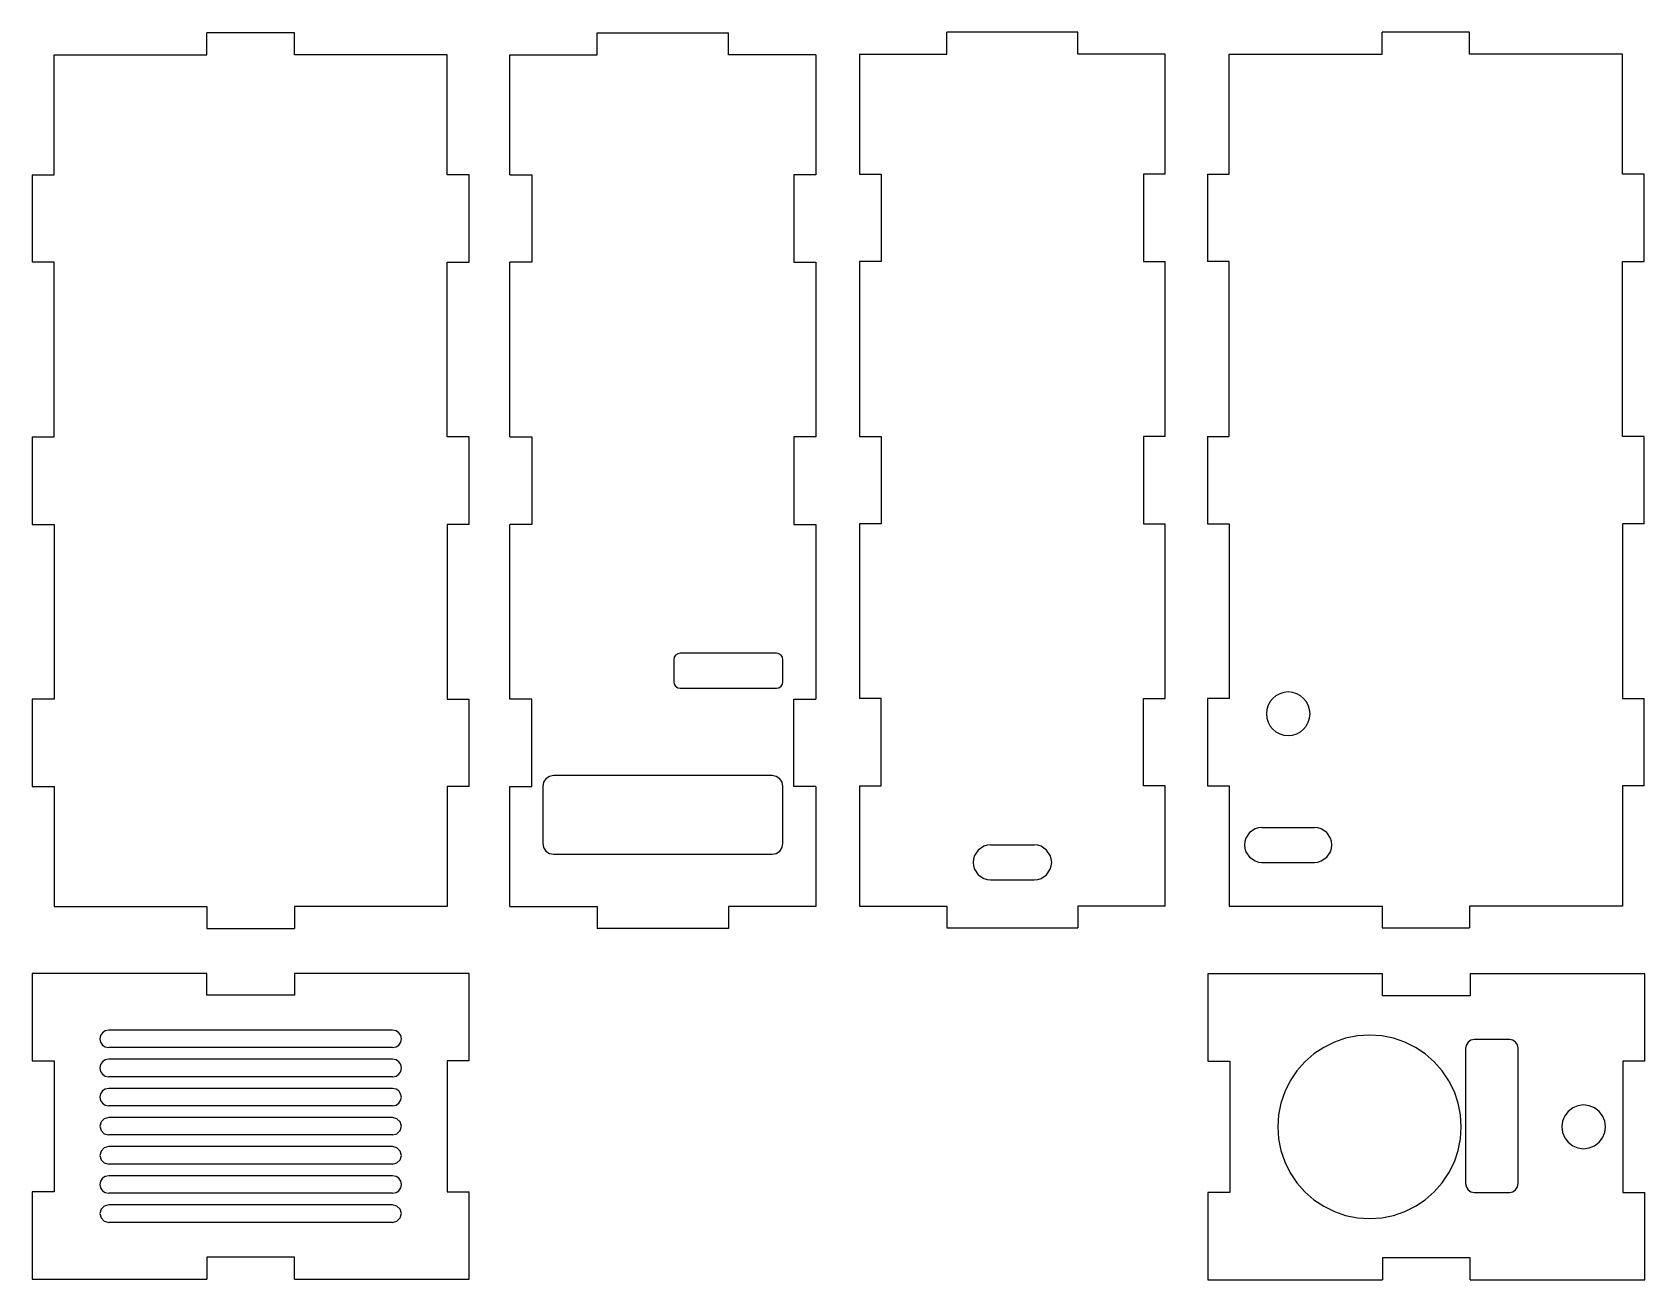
# Model space of a CAD drawing. Extents: x 22 to 391, y 6 to 291.
import ezdxf

# ---------------------------------------------------------------- set-up
doc = ezdxf.new("R2010")
doc.units = 0

msp = doc.modelspace()

# ---------------------------------------------------------------- linework, layer by layer
at = {"layer": 'View'}
for p, q in [((231.720309, 286.406213), (231.720309, 291.406038)), ((261.720317, 291.406038), (231.720309, 291.406038)), ((261.720317, 286.406213), (261.720317, 291.406038)), ((211.720215, 286.406213), (211.720215, 258.90625)), ((211.720215, 286.406213), (231.720309, 286.406213)), ((281.720146, 286.406213), (261.720317, 286.406213)), ((281.720146, 258.90625), (281.720146, 286.406213)), ((211.720215, 258.90625), (216.720305, 258.90625)), ((216.720305, 258.90625), (216.720305, 238.906156)), ((276.720321, 258.90625), (276.720321, 238.906156)), ((281.720146, 258.90625), (276.720321, 258.90625)), ((211.720215, 238.906156), (211.720215, 198.906233)), ((216.720305, 238.906156), (211.720215, 238.906156)), ((276.720321, 238.906156), (281.720146, 238.906156)), ((281.720146, 198.906233), (281.720146, 238.906156)), ((211.720215, 198.906233), (216.720305, 198.906233)), ((216.720305, 198.906233), (216.720305, 178.90614)), ((276.720321, 198.906233), (276.720321, 178.90614)), ((281.720146, 198.906233), (276.720321, 198.906233)), ((211.720215, 178.90614), (211.720215, 138.906217)), ((216.720305, 178.90614), (211.720215, 178.90614)), ((276.720321, 178.90614), (281.720146, 178.90614)), ((281.720146, 138.906217), (281.720146, 178.90614)), ((216.720305, 138.906217), (211.720215, 138.906217)), ((216.720305, 118.906388), (216.720305, 138.906217)), ((276.720321, 118.906388), (276.720321, 138.906217)), ((276.720321, 138.906217), (281.720146, 138.906217)), ((211.720215, 118.906388), (211.720215, 91.407219)), ((211.720215, 118.906388), (216.720305, 118.906388)), ((281.720146, 118.906388), (276.720321, 118.906388)), ((281.720146, 91.407219), (281.720146, 118.906388)), ((238.891848, 104.234784), (238.034614, 102.963335)), ((240.163296, 105.092018), (238.891848, 104.234784)), ((240.914138, 105.325092), (240.163296, 105.092018)), ((241.720279, 105.406358), (240.914138, 105.325092)), ((241.720223, 105.406305), (251.720138, 105.406305)), ((252.526408, 105.325092), (251.720267, 105.406358)), ((253.27725, 105.092018), (252.526408, 105.325092)), ((254.548698, 104.234784), (253.27725, 105.092018)), ((255.405932, 102.963335), (254.548698, 104.234784)), ((237.801539, 102.212493), (237.720273, 101.406353)), ((237.720273, 101.406353), (237.801539, 100.600212)), ((238.034614, 102.963335), (237.801539, 102.212493)), ((237.801539, 100.600212), (238.034614, 99.84937)), ((238.034614, 99.84937), (238.891848, 98.577922)), ((254.548698, 98.577922), (255.405932, 99.84937)), ((255.639007, 102.212493), (255.405932, 102.963335)), ((255.405932, 99.84937), (255.639007, 100.600212)), ((255.720272, 101.406353), (255.639007, 102.212493)), ((255.639007, 100.600212), (255.720272, 101.406353)), ((238.891848, 98.577922), (240.163296, 97.720688)), ((240.163296, 97.720688), (240.914138, 97.487613)), ((240.914138, 97.487613), (241.720279, 97.406347)), ((241.720223, 97.405315), (251.720138, 97.405315)), ((251.720267, 97.406347), (252.526408, 97.487613)), ((252.526408, 97.487613), (253.27725, 97.720688)), ((253.27725, 97.720688), (254.548698, 98.577922)), ((211.720215, 91.407219), (231.720309, 91.407219)), ((231.720309, 91.407219), (231.720309, 86.4066)), ((261.720317, 91.407219), (261.720317, 86.4066)), ((281.720146, 91.407219), (261.720317, 91.407219)), ((231.720309, 86.4066), (261.720317, 86.4066))]:
    msp.add_line(p, q, dxfattribs=at)
at = {"layer": 'View003'}
for p, q in [((331.361208, 286.406213), (331.361208, 291.406038)), ((351.361037, 291.406038), (331.361208, 291.406038)), ((351.361037, 286.406213), (351.361037, 291.406038)), ((296.36111, 258.90625), (296.36111, 286.406213)), ((296.36111, 286.406213), (331.361208, 286.406213)), ((386.361135, 286.406213), (351.361037, 286.406213)), ((386.361135, 258.90625), (386.361135, 286.406213)), ((291.361286, 258.90625), (291.361286, 238.906156)), ((291.361286, 258.90625), (296.36111, 258.90625)), ((391.36096, 258.90625), (386.361135, 258.90625)), ((391.36096, 238.906156), (391.36096, 258.90625)), ((296.36111, 238.906156), (291.361286, 238.906156)), ((296.36111, 198.906233), (296.36111, 238.906156)), ((386.361135, 238.906156), (391.36096, 238.906156)), ((386.361135, 198.906233), (386.361135, 238.906156)), ((291.361286, 198.906233), (296.36111, 198.906233)), ((291.361286, 198.906233), (291.361286, 178.90614)), ((391.36096, 198.906233), (386.361135, 198.906233)), ((391.36096, 178.90614), (391.36096, 198.906233)), ((291.361286, 178.90614), (296.36111, 178.90614)), ((296.36111, 178.90614), (296.36111, 138.906217)), ((391.36096, 178.90614), (386.361135, 178.90614)), ((386.361135, 178.90614), (386.361135, 138.906217)), ((308.853893, 140.301978), (307.915647, 140.010846)), ((309.861187, 140.403485), (308.853893, 140.301978)), ((310.86848, 140.301978), (309.861187, 140.403485)), ((311.806727, 140.010846), (310.86848, 140.301978)), ((296.36111, 138.906217), (291.361286, 138.906217)), ((291.361286, 138.906217), (291.361286, 118.906388)), ((305.254929, 137.351627), (304.963268, 136.413544)), ((305.716088, 138.200477), (305.254929, 137.351627)), ((306.326654, 138.940016), (305.716088, 138.200477)), ((307.066537, 139.550165), (306.326654, 138.940016)), ((307.915647, 140.010846), (307.066537, 139.550165)), ((312.655837, 139.550165), (311.806727, 140.010846)), ((313.39572, 138.940016), (312.655837, 139.550165)), ((314.006286, 138.200477), (313.39572, 138.940016)), ((314.467445, 137.351627), (314.006286, 138.200477)), ((314.759106, 136.413544), (314.467445, 137.351627)), ((386.361135, 138.906217), (391.36096, 138.906217)), ((391.36096, 118.906388), (391.36096, 138.906217)), ((304.963268, 136.413544), (304.861194, 135.406308)), ((304.861194, 135.406308), (304.963268, 134.399072)), ((304.963268, 134.399072), (305.254929, 133.460989)), ((305.254929, 133.460989), (305.716088, 132.612139)), ((314.006286, 132.612139), (314.467445, 133.460989)), ((314.467445, 133.460989), (314.759106, 134.399072)), ((314.86118, 135.406308), (314.759106, 136.413544)), ((314.759106, 134.399072), (314.86118, 135.406308)), ((314.86118, 135.406308), (314.86118, 135.406308)), ((305.716088, 132.612139), (306.326654, 131.8726)), ((306.326654, 131.8726), (307.066537, 131.262451)), ((307.066537, 131.262451), (307.915647, 130.801771)), ((307.915647, 130.801771), (308.853893, 130.510638)), ((308.853893, 130.510638), (309.861187, 130.409132)), ((309.861187, 130.409132), (310.86848, 130.510638)), ((310.86848, 130.510638), (311.806727, 130.801771)), ((311.806727, 130.801771), (312.655837, 131.262451)), ((312.655837, 131.262451), (313.39572, 131.8726)), ((313.39572, 131.8726), (314.006286, 132.612139)), ((291.361286, 118.906388), (296.36111, 118.906388)), ((296.36111, 118.906388), (296.36111, 91.407219)), ((386.361135, 118.906388), (386.361135, 91.407219)), ((391.36096, 118.906388), (386.361135, 118.906388)), ((301.032764, 108.234776), (300.175529, 106.963328)), ((302.304212, 109.09201), (301.032764, 108.234776)), ((303.055054, 109.325085), (302.304212, 109.09201)), ((303.861194, 109.406351), (303.055054, 109.325085)), ((303.861245, 109.4068), (315.861142, 109.4068)), ((316.66732, 109.325085), (315.861179, 109.406351)), ((317.418162, 109.09201), (316.66732, 109.325085)), ((318.68961, 108.234776), (317.418162, 109.09201)), ((319.546844, 106.963328), (318.68961, 108.234776)), ((299.942455, 106.212486), (299.861189, 105.406345)), ((299.861189, 105.406345), (299.942455, 104.600205)), ((300.175529, 106.963328), (299.942455, 106.212486)), ((299.942455, 104.600205), (300.175529, 103.849363)), ((300.175529, 103.849363), (301.032764, 102.577914)), ((318.68961, 102.577914), (319.546844, 103.849363)), ((319.779919, 106.212486), (319.546844, 106.963328)), ((319.546844, 103.849363), (319.779919, 104.600205)), ((319.861184, 105.406345), (319.779919, 106.212486)), ((319.779919, 104.600205), (319.861184, 105.406345)), ((301.032764, 102.577914), (302.304212, 101.72068)), ((302.304212, 101.72068), (303.055054, 101.487606)), ((303.055054, 101.487606), (303.861194, 101.40634)), ((303.861245, 101.40581), (315.861142, 101.40581)), ((315.861179, 101.40634), (316.66732, 101.487606)), ((316.66732, 101.487606), (317.418162, 101.72068)), ((317.418162, 101.72068), (318.68961, 102.577914)), ((296.36111, 91.407219), (331.361208, 91.407219)), ((331.361208, 91.407219), (331.361208, 86.4066)), ((351.361037, 91.407219), (351.361037, 86.4066)), ((386.361135, 91.407219), (351.361037, 91.407219)), ((331.361208, 86.4066), (351.361037, 86.4066))]:
    msp.add_line(p, q, dxfattribs=at)
at = {"layer": 'View004'}
for p, q in [((331.492275, 75.874931), (291.492352, 75.874931)), ((291.492352, 75.874931), (291.492352, 55.875103)), ((331.492275, 70.875107), (331.492275, 75.874931)), ((391.492291, 75.874931), (351.492368, 75.874931)), ((351.492368, 75.874931), (351.492368, 70.875107)), ((391.492291, 55.875103), (391.492291, 75.874931)), ((351.492368, 70.875107), (331.492275, 70.875107)), ((320.430085, 60.265996), (317.992343, 59.061609)), ((323.013066, 61.148148), (320.430085, 60.265996)), ((325.710682, 61.690397), (323.013066, 61.148148)), ((328.49233, 61.875072), (325.710682, 61.690397)), ((331.273978, 61.690397), (328.49233, 61.875072)), ((333.971593, 61.148148), (331.273978, 61.690397)), ((336.554574, 60.265996), (333.971593, 61.148148)), ((338.992316, 59.061609), (336.554574, 60.265996)), ((350.649473, 59.653565), (350.492303, 58.875077)), ((351.078089, 60.289287), (350.649473, 59.653565)), ((351.71381, 60.717903), (351.078089, 60.289287)), ((352.492299, 60.875073), (351.71381, 60.717903)), ((360.492159, 60.875192), (352.492228, 60.875192)), ((361.257655, 60.722833), (360.492289, 60.875073)), ((361.906501, 60.289288), (361.257655, 60.722833)), ((362.340046, 59.640443), (361.906501, 60.289288)), ((362.492288, 58.875077), (362.340046, 59.640443)), ((291.492352, 55.875103), (296.492442, 55.875103)), ((296.492442, 55.875103), (296.492442, 25.875094)), ((313.674985, 55.756805), (311.856577, 53.691725)), ((315.730442, 57.552656), (313.674985, 55.756805)), ((317.992343, 59.061609), (315.730442, 57.552656)), ((341.254217, 57.552656), (338.992316, 59.061609)), ((343.309674, 55.756805), (341.254217, 57.552656)), ((345.128082, 53.691725), (343.309674, 55.756805)), ((350.492245, 58.874945), (350.492245, 27.875077)), ((362.492407, 27.875077), (362.492407, 58.874945)), ((391.492291, 55.875103), (386.492201, 55.875103)), ((386.492201, 55.875103), (386.492201, 25.875094)), ((311.856577, 53.691725), (310.305819, 51.375085)), ((346.67884, 51.375085), (345.128082, 53.691725)), ((309.074929, 48.87377), (308.195721, 46.266442)), ((310.305819, 51.375085), (309.074929, 48.87377)), ((347.90973, 48.87377), (346.67884, 51.375085)), ((348.788938, 46.266442), (347.90973, 48.87377)), ((308.195721, 46.266442), (307.668197, 43.588439)), ((349.316462, 43.588439), (348.788938, 46.266442)), ((373.964328, 44.418362), (373.162146, 43.375096)), ((374.992271, 45.205221), (373.964328, 44.418362)), ((376.187681, 45.702016), (374.992271, 45.205221)), ((377.492268, 45.875093), (376.187681, 45.702016)), ((378.796854, 45.702016), (377.492268, 45.875093)), ((379.992265, 45.205221), (378.796854, 45.702016)), ((381.020207, 44.418362), (379.992265, 45.205221)), ((381.82239, 43.375096), (381.020207, 44.418362)), ((307.668197, 43.588439), (307.492356, 40.875098)), ((307.492356, 40.875098), (307.668197, 38.161758)), ((349.492303, 40.875098), (349.316462, 43.588439)), ((349.316462, 38.161758), (349.492303, 40.875098)), ((372.659741, 42.158752), (372.492273, 40.875098)), ((372.492273, 40.875098), (372.659741, 39.591445)), ((373.162146, 43.375096), (372.659741, 42.158752)), ((382.324794, 42.158752), (381.82239, 43.375096)), ((382.492262, 40.875098), (382.324794, 42.158752)), ((382.324794, 39.591445), (382.492262, 40.875098)), ((307.668197, 38.161758), (308.195721, 35.483755)), ((348.788938, 35.483755), (349.316462, 38.161758)), ((372.659741, 39.591445), (373.162146, 38.375101)), ((373.162146, 38.375101), (373.964328, 37.331835)), ((373.964328, 37.331835), (374.992271, 36.544976)), ((379.992265, 36.544976), (381.020207, 37.331835)), ((381.020207, 37.331835), (381.82239, 38.375101)), ((381.82239, 38.375101), (382.324794, 39.591445)), ((308.195721, 35.483755), (309.074929, 32.876427)), ((347.90973, 32.876427), (348.788938, 35.483755)), ((374.992271, 36.544976), (376.187681, 36.048181)), ((376.187681, 36.048181), (377.492268, 35.875104)), ((377.492268, 35.875104), (378.796854, 36.048181)), ((377.492268, 35.875104), (377.492268, 35.875104)), ((378.796854, 36.048181), (379.992265, 36.544976)), ((309.074929, 32.876427), (310.305819, 30.375112)), ((310.305819, 30.375112), (311.856577, 28.058472)), ((345.128082, 28.058472), (346.67884, 30.375112)), ((346.67884, 30.375112), (347.90973, 32.876427)), ((296.492442, 25.875094), (291.492352, 25.875094)), ((291.492352, 25.875094), (291.492352, 5.875266)), ((311.856577, 28.058472), (313.674985, 25.993392)), ((313.674985, 25.993392), (315.730442, 24.197541)), ((341.254217, 24.197541), (343.309674, 25.993392)), ((343.309674, 25.993392), (345.128082, 28.058472)), ((350.492303, 27.875114), (350.649473, 27.096626)), ((350.649473, 27.096626), (351.078089, 26.460904)), ((351.078089, 26.460904), (351.71381, 26.032288)), ((351.71381, 26.032288), (352.492299, 25.875118)), ((352.492228, 25.875094), (360.492159, 25.875094)), ((360.492289, 25.875118), (361.257655, 26.027359)), ((361.257655, 26.027359), (361.906501, 26.460903)), ((361.906501, 26.460903), (362.340046, 27.109749)), ((362.340046, 27.109749), (362.492288, 27.875114)), ((386.492201, 25.875094), (391.492291, 25.875094)), ((391.492291, 5.875266), (391.492291, 25.875094)), ((315.730442, 24.197541), (317.992343, 22.688588)), ((317.992343, 22.688588), (320.430085, 21.484201)), ((336.554574, 21.484201), (338.992316, 22.688588)), ((338.992316, 22.688588), (341.254217, 24.197541)), ((320.430085, 21.484201), (323.013066, 20.602049)), ((323.013066, 20.602049), (325.710682, 20.0598)), ((325.710682, 20.0598), (328.49233, 19.875125)), ((328.49233, 19.875125), (331.273978, 20.0598)), ((328.49233, 19.875125), (328.49233, 19.875125)), ((331.273978, 20.0598), (333.971593, 20.602049)), ((333.971593, 20.602049), (336.554574, 21.484201)), ((351.492368, 10.87509), (331.492275, 10.87509)), ((331.492275, 10.87509), (331.492275, 5.875266)), ((351.492368, 5.875266), (351.492368, 10.87509)), ((291.492352, 5.875266), (331.492275, 5.875266)), ((351.492368, 5.875266), (391.492291, 5.875266))]:
    msp.add_line(p, q, dxfattribs=at)
at = {"layer": 'View005'}
for p, q in [((62.340275, 76.007592), (22.340352, 76.007592)), ((22.340352, 76.007592), (22.340352, 56.007498)), ((62.340275, 71.007502), (62.340275, 76.007592)), ((122.340291, 76.007592), (82.340368, 76.007592)), ((82.340368, 76.007592), (82.340368, 71.007502)), ((122.340291, 56.007498), (122.340291, 76.007592)), ((82.340368, 71.007502), (62.340275, 71.007502)), ((39.061864, 62.850411), (38.426142, 62.421795)), ((39.840353, 63.007581), (39.061864, 62.850411)), ((104.840242, 63.007571), (39.840401, 63.007571)), ((105.61876, 62.850411), (104.840271, 63.007581)), ((106.254483, 62.421795), (105.61876, 62.850411)), ((37.997526, 61.786073), (37.840356, 61.007584)), ((37.840356, 61.007584), (37.997526, 60.229094)), ((38.426142, 62.421795), (37.997526, 61.786073)), ((37.997526, 60.229094), (38.426142, 59.593372)), ((38.426142, 59.593372), (39.061864, 59.164756)), ((39.061864, 59.164756), (39.840353, 59.007586)), ((104.840271, 59.007586), (105.61876, 59.164756)), ((105.61876, 59.164756), (106.254483, 59.593372)), ((106.683099, 61.786073), (106.254483, 62.421795)), ((106.254483, 59.593372), (106.683099, 60.229094)), ((106.840269, 61.007584), (106.683099, 61.786073)), ((106.683099, 60.229094), (106.840269, 61.007584)), ((22.340352, 56.007498), (27.340442, 56.007498)), ((27.340442, 56.007498), (27.340442, 26.007755)), ((38.426142, 55.755137), (37.997526, 55.119415)), ((39.061864, 56.183753), (38.426142, 55.755137)), ((39.840353, 56.340923), (39.061864, 56.183753)), ((104.840242, 59.007605), (39.840401, 59.007605)), ((104.840242, 56.340873), (39.840401, 56.340873)), ((105.61876, 56.183753), (104.840271, 56.340923)), ((106.254483, 55.755137), (105.61876, 56.183753)), ((106.683099, 55.119415), (106.254483, 55.755137)), ((122.340291, 56.007498), (117.340201, 56.007498)), ((117.340201, 56.007498), (117.340201, 26.007755)), ((37.997526, 55.119415), (37.840356, 54.340926)), ((37.840356, 54.340926), (37.997526, 53.562436)), ((37.997526, 53.562436), (38.426142, 52.926714)), ((38.426142, 52.926714), (39.061864, 52.498098)), ((39.061864, 52.498098), (39.840353, 52.340928)), ((104.840242, 52.340907), (39.840401, 52.340907)), ((104.840271, 52.340928), (105.61876, 52.498098)), ((105.61876, 52.498098), (106.254483, 52.926714)), ((106.254483, 52.926714), (106.683099, 53.562436)), ((106.840269, 54.340926), (106.683099, 55.119415)), ((106.683099, 53.562436), (106.840269, 54.340926)), ((37.998179, 48.45258), (37.841083, 47.674267)), ((38.426612, 49.088222), (37.998179, 48.45258)), ((39.062098, 49.516886), (38.426612, 49.088222)), ((39.840353, 49.674265), (39.062098, 49.516886)), ((104.840242, 49.674175), (39.840401, 49.674175)), ((105.618527, 49.516886), (104.840271, 49.674265)), ((106.254013, 49.088222), (105.618527, 49.516886)), ((106.682445, 48.45258), (106.254013, 49.088222)), ((106.839541, 47.674267), (106.682445, 48.45258)), ((37.841083, 47.674267), (37.998179, 46.895954)), ((37.998179, 46.895954), (38.426612, 46.260313)), ((38.426612, 46.260313), (39.062098, 45.831649)), ((39.062098, 45.831649), (39.840353, 45.67427)), ((104.840242, 45.674209), (39.840401, 45.674209)), ((104.840271, 45.67427), (105.618527, 45.831649)), ((105.618527, 45.831649), (106.254013, 46.260313)), ((106.254013, 46.260313), (106.682445, 46.895954)), ((106.682445, 46.895954), (106.839541, 47.674267)), ((38.108305, 42.007608), (37.840356, 41.007609)), ((37.840356, 41.007609), (38.108305, 40.00761)), ((38.840355, 42.739658), (38.108305, 42.007608)), ((39.840353, 43.007607), (38.840355, 42.739658)), ((104.840242, 43.007477), (39.840401, 43.007477)), ((105.84027, 42.739658), (104.840271, 43.007607)), ((106.57232, 42.007608), (105.84027, 42.739658)), ((106.840269, 41.007609), (106.57232, 42.007608)), ((106.57232, 40.00761), (106.840269, 41.007609)), ((38.108305, 40.00761), (38.840355, 39.275561)), ((38.840355, 39.275561), (39.840353, 39.007612)), ((104.840242, 39.007511), (39.840401, 39.007511)), ((104.840271, 39.007612), (105.84027, 39.275561)), ((105.84027, 39.275561), (106.57232, 40.00761)), ((38.108305, 35.34095), (37.840356, 34.340951)), ((37.840356, 34.340951), (38.108305, 33.340952)), ((38.840355, 36.073), (38.108305, 35.34095)), ((38.108305, 33.340952), (38.840355, 32.608902)), ((39.840353, 36.340948), (38.840355, 36.073)), ((104.840242, 36.341044), (39.840401, 36.341044)), ((105.84027, 36.073), (104.840271, 36.340948)), ((106.57232, 35.34095), (105.84027, 36.073)), ((105.84027, 32.608902), (106.57232, 33.340952)), ((106.840269, 34.340951), (106.57232, 35.34095)), ((106.57232, 33.340952), (106.840269, 34.340951)), ((38.840355, 32.608902), (39.840353, 32.340954)), ((39.840353, 29.67429), (39.061864, 29.517121)), ((104.840242, 32.341078), (39.840401, 32.341078)), ((104.840242, 29.674346), (39.840401, 29.674346)), ((104.840271, 32.340954), (105.84027, 32.608902)), ((105.61876, 29.517121), (104.840271, 29.67429)), ((27.340442, 26.007755), (22.340352, 26.007755)), ((22.340352, 26.007755), (22.340352, 6.007661)), ((37.997526, 28.452782), (37.840356, 27.674293)), ((37.840356, 27.674293), (37.997526, 26.895804)), ((38.426142, 29.088505), (37.997526, 28.452782)), ((37.997526, 26.895804), (38.426142, 26.260081)), ((39.061864, 29.517121), (38.426142, 29.088505)), ((38.426142, 26.260081), (39.061864, 25.831465)), ((106.254483, 29.088505), (105.61876, 29.517121)), ((105.61876, 25.831465), (106.254483, 26.260081)), ((106.683099, 28.452782), (106.254483, 29.088505)), ((106.254483, 26.260081), (106.683099, 26.895804)), ((106.840269, 27.674293), (106.683099, 28.452782)), ((106.683099, 26.895804), (106.840269, 27.674293)), ((117.340201, 26.007755), (122.340291, 26.007755)), ((122.340291, 6.007661), (122.340291, 26.007755)), ((38.840355, 22.739683), (38.108305, 22.007633)), ((39.840353, 23.007632), (38.840355, 22.739683)), ((39.061864, 25.831465), (39.840353, 25.674295)), ((104.840242, 25.67438), (39.840401, 25.67438)), ((104.840242, 23.007648), (39.840401, 23.007648)), ((104.840271, 25.674295), (105.61876, 25.831465)), ((105.84027, 22.739683), (104.840271, 23.007632)), ((106.57232, 22.007633), (105.84027, 22.739683)), ((38.108305, 22.007633), (37.840356, 21.007635)), ((37.840356, 21.007635), (38.108305, 20.007636)), ((38.108305, 20.007636), (38.840355, 19.275586)), ((38.840355, 19.275586), (39.840353, 19.007637)), ((104.840242, 19.007682), (39.840401, 19.007682)), ((104.840271, 19.007637), (105.84027, 19.275586)), ((105.84027, 19.275586), (106.57232, 20.007636)), ((106.840269, 21.007635), (106.57232, 22.007633)), ((106.57232, 20.007636), (106.840269, 21.007635)), ((82.340368, 11.007751), (62.340275, 11.007751)), ((62.340275, 11.007751), (62.340275, 6.007661)), ((82.340368, 6.007661), (82.340368, 11.007751)), ((22.340352, 6.007661), (62.340275, 6.007661)), ((82.340368, 6.007661), (122.340291, 6.007661))]:
    msp.add_line(p, q, dxfattribs=at)
at = {"layer": 'View006'}
for p, q in [((151.695972, 286.274213), (151.695972, 291.274038)), ((151.695972, 291.274038), (181.69598, 291.274038)), ((181.69598, 286.274213), (181.69598, 291.274038)), ((131.696143, 258.77425), (131.696143, 286.274213)), ((131.696143, 286.274213), (151.695972, 286.274213)), ((201.696073, 286.274213), (181.69598, 286.274213)), ((201.696073, 286.274213), (201.696073, 258.77425)), ((131.696143, 258.77425), (136.695968, 258.77425)), ((136.695968, 258.77425), (136.695968, 238.774156)), ((196.695984, 258.77425), (196.695984, 238.774156)), ((201.696073, 258.77425), (196.695984, 258.77425)), ((131.696143, 198.774233), (131.696143, 238.774156)), ((136.695968, 238.774156), (131.696143, 238.774156)), ((196.695984, 238.774156), (201.696073, 238.774156)), ((201.696073, 238.774156), (201.696073, 198.774233)), ((131.696143, 198.774233), (136.695968, 198.774233)), ((136.695968, 198.774233), (136.695968, 178.77414)), ((196.695984, 198.774233), (196.695984, 178.77414)), ((201.696073, 198.774233), (196.695984, 198.774233)), ((131.696143, 138.774217), (131.696143, 178.77414)), ((136.695968, 178.77414), (131.696143, 178.77414)), ((196.695984, 178.77414), (201.696073, 178.77414)), ((201.696073, 178.77414), (201.696073, 138.774217)), ((169.313864, 148.358161), (169.195986, 147.774294)), ((169.196021, 147.774273), (169.196021, 142.774183)), ((169.635326, 148.834952), (169.313864, 148.358161)), ((170.112117, 149.156414), (169.635326, 148.834952)), ((170.695984, 149.274292), (170.112117, 149.156414)), ((192.696018, 149.274194), (170.695942, 149.274194)), ((193.279824, 149.156414), (192.695957, 149.274292)), ((193.756616, 148.834952), (193.279824, 149.156414)), ((194.078078, 148.358161), (193.756616, 148.834952)), ((194.195955, 147.774294), (194.078078, 148.358161)), ((194.195939, 142.774183), (194.195939, 147.774273)), ((169.195986, 142.7743), (169.313864, 142.190433)), ((169.313864, 142.190433), (169.635326, 141.713641)), ((169.635326, 141.713641), (170.112117, 141.392179)), ((170.112117, 141.392179), (170.695984, 141.274302)), ((170.695942, 141.274262), (192.696018, 141.274262)), ((192.695957, 141.274302), (193.279824, 141.392179)), ((193.279824, 141.392179), (193.756616, 141.713641)), ((193.756616, 141.713641), (194.078078, 142.190433)), ((194.078078, 142.190433), (194.195955, 142.7743)), ((136.695968, 138.774217), (131.696143, 138.774217)), ((136.695968, 118.774388), (136.695968, 138.774217)), ((196.695984, 118.774388), (196.695984, 138.774217)), ((196.695984, 138.774217), (201.696073, 138.774217)), ((131.696143, 91.275219), (131.696143, 118.774388)), ((131.696143, 118.774388), (136.695968, 118.774388)), ((139.196013, 118.774388), (139.196013, 105.774367)), ((139.386324, 119.731038), (139.196023, 118.77433)), ((139.928255, 120.542095), (139.386324, 119.731038)), ((140.739313, 121.084026), (139.928255, 120.542095)), ((141.69602, 121.274327), (140.739313, 121.084026)), ((191.695894, 121.274433), (141.696057, 121.274433)), ((192.652665, 121.084026), (191.695958, 121.274327)), ((193.463723, 120.542095), (192.652665, 121.084026)), ((194.005654, 119.731038), (193.463723, 120.542095)), ((194.195955, 118.77433), (194.005654, 119.731038)), ((194.195939, 105.774367), (194.195939, 118.774388)), ((201.696073, 118.774388), (196.695984, 118.774388)), ((201.696073, 118.774388), (201.696073, 91.275219)), ((139.196023, 105.774341), (139.392487, 104.801231)), ((139.392487, 104.801231), (139.928257, 104.006579)), ((139.928257, 104.006579), (140.72291, 103.470811)), ((140.72291, 103.470811), (141.69602, 103.274349)), ((191.695958, 103.274349), (192.669068, 103.470811)), ((192.669068, 103.470811), (193.463721, 104.006579)), ((193.463721, 104.006579), (193.999491, 104.801231)), ((193.999491, 104.801231), (194.195955, 105.774341)), ((141.696057, 103.274058), (191.695894, 103.274058)), ((131.696143, 91.275219), (151.695972, 91.275219)), ((151.695972, 91.275219), (151.695972, 86.2746)), ((181.69598, 91.275219), (181.69598, 86.2746)), ((201.696073, 91.275219), (181.69598, 91.275219)), ((181.69598, 86.2746), (151.695972, 86.2746))]:
    msp.add_line(p, q, dxfattribs=at)
at = {"layer": 'View007'}
for p, q in [((62.340472, 286.274213), (62.340472, 291.274038)), ((82.340566, 291.274038), (62.340472, 291.274038)), ((82.340566, 286.274213), (82.340566, 291.274038)), ((27.340639, 258.77425), (27.340639, 286.274213)), ((27.340639, 286.274213), (62.340472, 286.274213)), ((117.340399, 286.274213), (82.340566, 286.274213)), ((117.340399, 258.77425), (117.340399, 286.274213)), ((22.340549, 258.77425), (22.340549, 238.774156)), ((22.340549, 258.77425), (27.340639, 258.77425)), ((122.340488, 258.77425), (117.340399, 258.77425)), ((122.340488, 238.774156), (122.340488, 258.77425)), ((27.340639, 238.774156), (22.340549, 238.774156)), ((27.340639, 198.774233), (27.340639, 238.774156)), ((117.340399, 238.774156), (122.340488, 238.774156)), ((117.340399, 198.774233), (117.340399, 238.774156)), ((22.340549, 198.774233), (22.340549, 178.77414)), ((22.340549, 198.774233), (27.340639, 198.774233)), ((122.340488, 198.774233), (117.340399, 198.774233)), ((122.340488, 178.77414), (122.340488, 198.774233)), ((22.340549, 178.77414), (27.340639, 178.77414)), ((27.340639, 178.77414), (27.340639, 138.774217)), ((122.340488, 178.77414), (117.340399, 178.77414)), ((117.340399, 178.77414), (117.340399, 138.774217)), ((22.340549, 138.774217), (22.340549, 118.774388)), ((27.340639, 138.774217), (22.340549, 138.774217)), ((117.340399, 138.774217), (122.340488, 138.774217)), ((122.340488, 118.774388), (122.340488, 138.774217)), ((22.340549, 118.774388), (27.340639, 118.774388)), ((27.340639, 118.774388), (27.340639, 91.275219)), ((122.340488, 118.774388), (117.340399, 118.774388)), ((117.340399, 118.774388), (117.340399, 91.275219)), ((27.340639, 91.275219), (62.340472, 91.275219)), ((62.340472, 91.275219), (62.340472, 86.2746)), ((117.340399, 91.275219), (82.340566, 91.275219)), ((82.340566, 91.275219), (82.340566, 86.2746)), ((62.340472, 86.2746), (82.340566, 86.2746))]:
    msp.add_line(p, q, dxfattribs=at)

doc.saveas('drawing.dxf')
